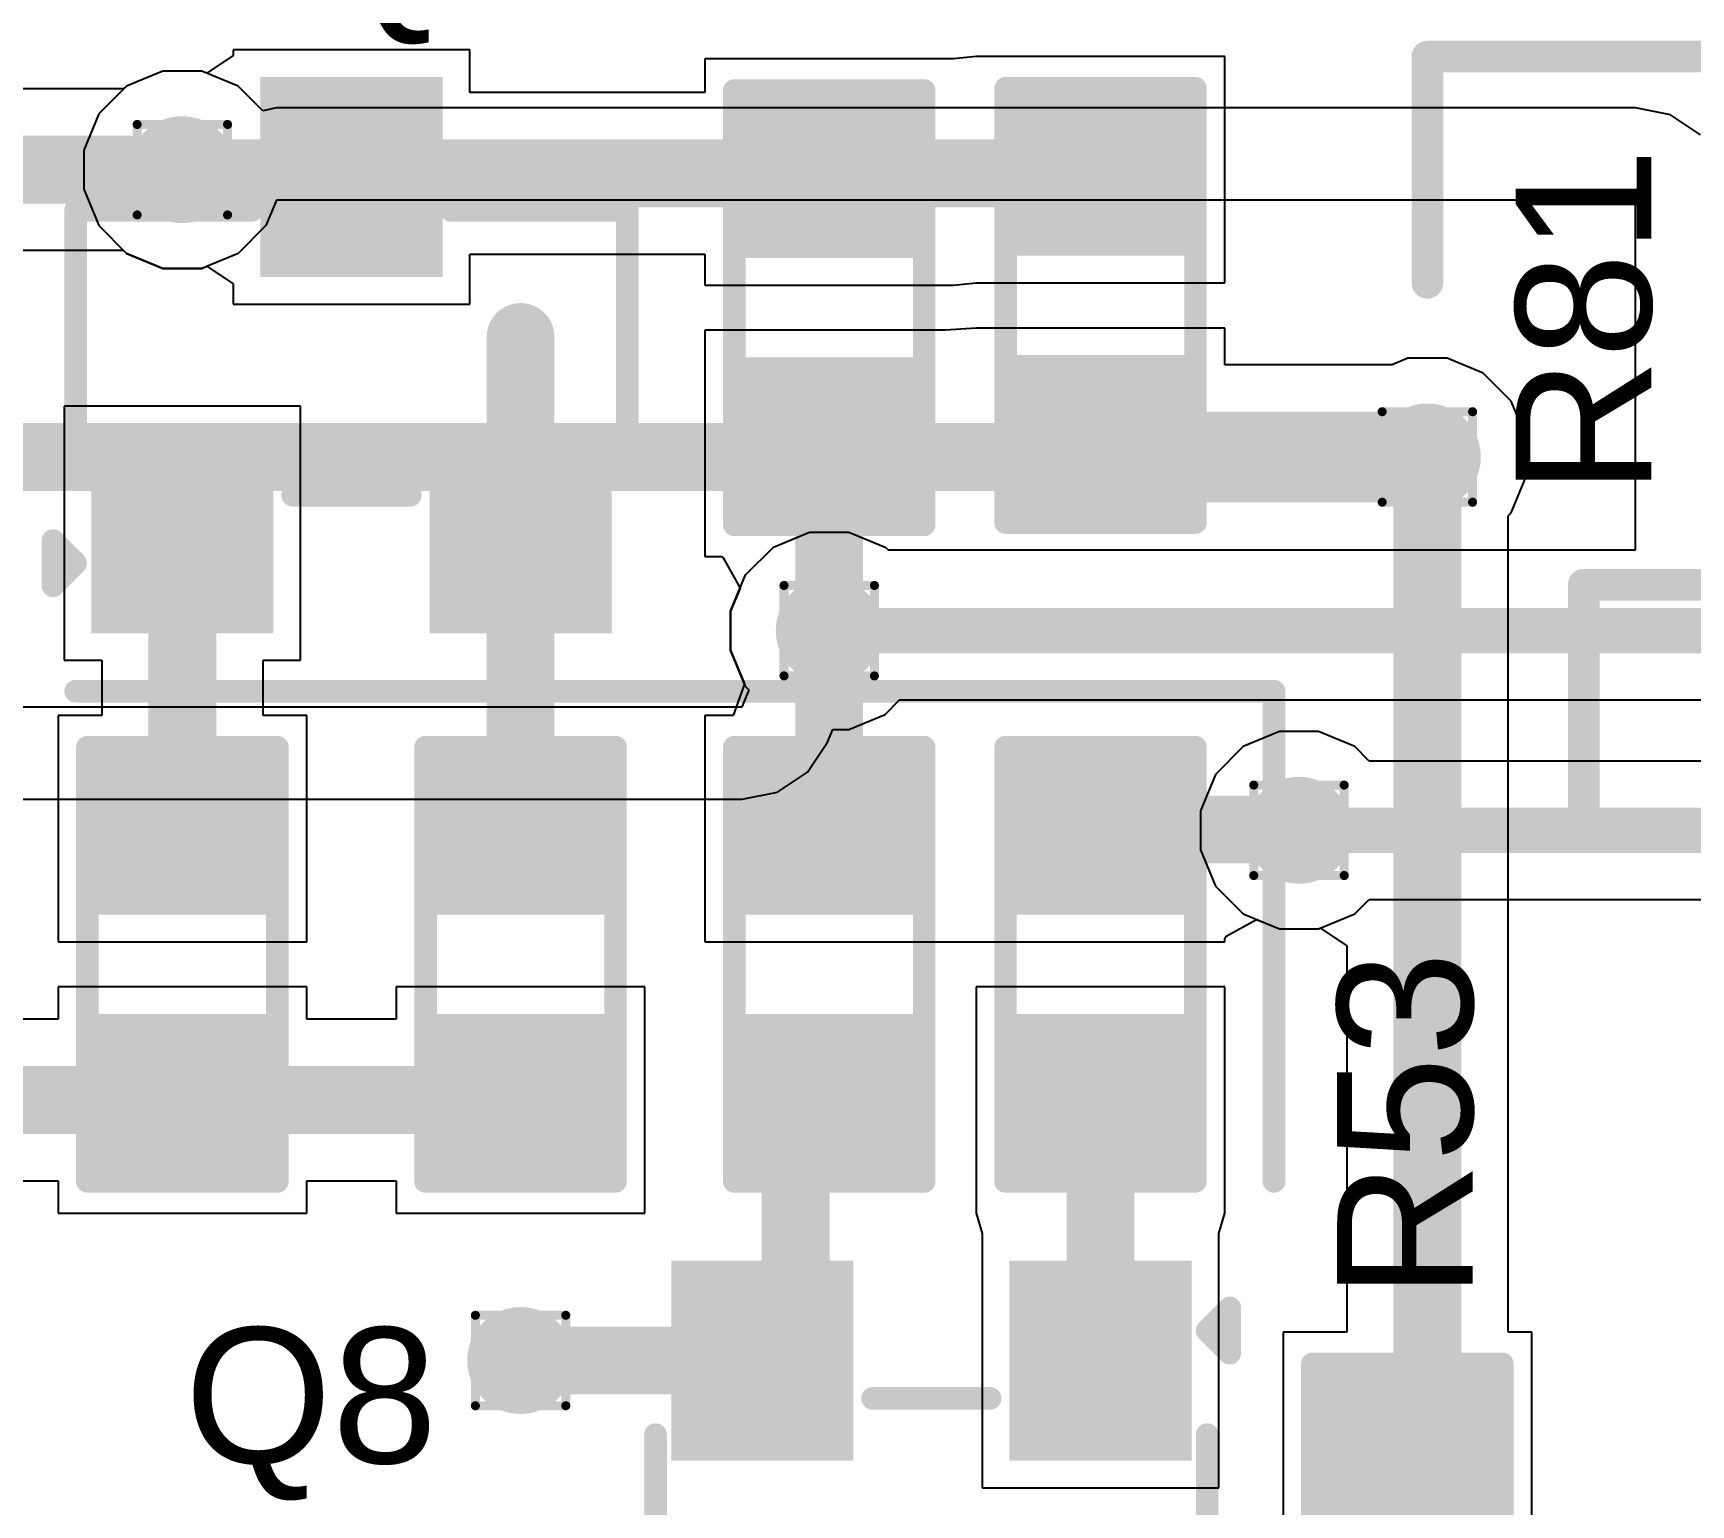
# Model space of a CAD drawing. Header units: inches. Extents: x -40 to 219, y 2 to 133.
# Drawn here: x 64.77 to 74.08, y 30.55 to 38.82 of the extents above; entities that cross this region are included whole.
import ezdxf

# ---------------------------------------------------------------- set-up
doc = ezdxf.new("R2010")
doc.units = ezdxf.units.IN
for name, color, linetype in [('Bottom Layer', 5, 'Continuous'), ('Drill Drawing', 1, 'Continuous'), ('Top Layer', 1, 'Continuous'), ('Top Overlay', 2, 'Continuous'), ('Top Paste', 8, 'Continuous'), ('Top Solder', 216, 'Continuous'), ('Via Holes', 16, 'Continuous')]:
    doc.layers.add(name, color=color, linetype=linetype)
doc.styles.add('Arial', font='', dxfattribs={"height": 0.2})
doc.styles.get('Arial').set_extended_font_data('Arial')

# ---------------------------------------------------------------- blocks, each defined once
blk = doc.blocks.new('R___0603_35')
at = {"layer": 'Top Layer'}
for points in [[(-0.381, 0.4445), (-0.381, -0.4445), (-1.143, -0.4445), (-1.143, 0.4445)], [(1.143, 0.4445), (1.143, -0.4445), (0.381, -0.4445), (0.381, 0.4445)]]:
    blk.add_hatch(color=1, dxfattribs=at).paths.add_polyline_path(points)
at = {"layer": 'Top Paste'}
for points in [[(-0.381, 0.4445), (-0.381, -0.4445), (-1.143, -0.4445), (-1.143, 0.4445)], [(1.143, 0.4445), (1.143, -0.4445), (0.381, -0.4445), (0.381, 0.4445)]]:
    blk.add_hatch(color=8, dxfattribs=at).paths.add_polyline_path(points)
at = {"layer": 'Top Solder'}
for points in [[(-0.2794, 0.5461), (-0.2794, -0.5461), (-1.2446, -0.5461), (-1.2446, 0.5461)], [(1.2446, 0.5461), (1.2446, -0.5461), (0.2794, -0.5461), (0.2794, 0.5461)]]:
    blk.add_hatch(color=216, dxfattribs=at).paths.add_polyline_path(points)
at = {"layer": 'Top Overlay', "const_width": 0.127}
for points in [[(1.2192, 0.5334), (-1.2192, 0.5334)], [(-1.2192, -0.5334), (-1.2192, 0.5334)], [(1.2192, -0.5334), (1.2192, 0.5334)], [(1.2192, -0.5334), (-1.2192, -0.5334)]]:
    blk.add_lwpolyline(points, dxfattribs=at)
at = {"layer": 'Top Overlay', "const_width": 0.0635}
for points in [[(-1.25095, 0.5334, 1), (-1.18745, 0.5334, 1)], [(-1.25095, 0.5334, 1), (-1.18745, 0.5334, 1)], [(1.18745, 0.5334, 1), (1.25095, 0.5334, 1)], [(1.18745, 0.5334, 1), (1.25095, 0.5334, 1)], [(-1.25095, -0.5334, 1), (-1.18745, -0.5334, 1)], [(-1.25095, -0.5334, 1), (-1.18745, -0.5334, 1)], [(1.18745, -0.5334, 1), (1.25095, -0.5334, 1)], [(1.18745, -0.5334, 1), (1.25095, -0.5334, 1)]]:
    blk.add_lwpolyline(points, format="xyb", close=True, dxfattribs=at)
blk = doc.blocks.new('R___0603_37')
at = {"layer": 'Top Layer'}
for points in [[(-0.381, 0.4445), (-0.381, -0.4445), (-1.143, -0.4445), (-1.143, 0.4445)], [(1.143, 0.4445), (1.143, -0.4445), (0.381, -0.4445), (0.381, 0.4445)]]:
    blk.add_hatch(color=1, dxfattribs=at).paths.add_polyline_path(points)
at = {"layer": 'Top Paste'}
for points in [[(-0.381, 0.4445), (-0.381, -0.4445), (-1.143, -0.4445), (-1.143, 0.4445)], [(1.143, 0.4445), (1.143, -0.4445), (0.381, -0.4445), (0.381, 0.4445)]]:
    blk.add_hatch(color=8, dxfattribs=at).paths.add_polyline_path(points)
at = {"layer": 'Top Solder'}
for points in [[(-0.2794, 0.5461), (-0.2794, -0.5461), (-1.2446, -0.5461), (-1.2446, 0.5461)], [(1.2446, 0.5461), (1.2446, -0.5461), (0.2794, -0.5461), (0.2794, 0.5461)]]:
    blk.add_hatch(color=216, dxfattribs=at).paths.add_polyline_path(points)
at = {"layer": 'Top Overlay', "const_width": 0.127}
for points in [[(-1.2192, 0.5334), (1.2192, 0.5334)], [(-1.2192, 0.5334), (-1.2192, -0.5334)], [(1.2192, 0.5334), (1.2192, -0.5334)], [(-1.2192, -0.5334), (1.2192, -0.5334)]]:
    blk.add_lwpolyline(points, dxfattribs=at)
at = {"layer": 'Top Overlay', "const_width": 0.0635}
for points in [[(-1.25095, 0.5334, 1), (-1.18745, 0.5334, 1)], [(-1.25095, 0.5334, 1), (-1.18745, 0.5334, 1)], [(1.18745, 0.5334, 1), (1.25095, 0.5334, 1)], [(1.18745, 0.5334, 1), (1.25095, 0.5334, 1)], [(-1.25095, -0.5334, 1), (-1.18745, -0.5334, 1)], [(-1.25095, -0.5334, 1), (-1.18745, -0.5334, 1)], [(1.18745, -0.5334, 1), (1.25095, -0.5334, 1)], [(1.18745, -0.5334, 1), (1.25095, -0.5334, 1)]]:
    blk.add_lwpolyline(points, format="xyb", close=True, dxfattribs=at)
blk = doc.blocks.new('R___0603_39')
at = {"layer": 'Top Layer'}
for points in [[(-0.381, 0.4445), (-0.381, -0.4445), (-1.143, -0.4445), (-1.143, 0.4445)], [(1.143, 0.4445), (1.143, -0.4445), (0.381, -0.4445), (0.381, 0.4445)]]:
    blk.add_hatch(color=1, dxfattribs=at).paths.add_polyline_path(points)
at = {"layer": 'Top Paste'}
for points in [[(-0.381, 0.4445), (-0.381, -0.4445), (-1.143, -0.4445), (-1.143, 0.4445)], [(1.143, 0.4445), (1.143, -0.4445), (0.381, -0.4445), (0.381, 0.4445)]]:
    blk.add_hatch(color=8, dxfattribs=at).paths.add_polyline_path(points)
at = {"layer": 'Top Solder'}
for points in [[(-0.2794, 0.5461), (-0.2794, -0.5461), (-1.2446, -0.5461), (-1.2446, 0.5461)], [(1.2446, 0.5461), (1.2446, -0.5461), (0.2794, -0.5461), (0.2794, 0.5461)]]:
    blk.add_hatch(color=216, dxfattribs=at).paths.add_polyline_path(points)
at = {"layer": 'Top Overlay', "const_width": 0.127}
for points in [[(-1.2192, 0.5334), (1.2192, 0.5334)], [(-1.2192, 0.5334), (-1.2192, -0.5334)], [(1.2192, 0.5334), (1.2192, -0.5334)], [(-1.2192, -0.5334), (1.2192, -0.5334)]]:
    blk.add_lwpolyline(points, dxfattribs=at)
at = {"layer": 'Top Overlay', "const_width": 0.0635}
for points in [[(-1.25095, 0.5334, 1), (-1.18745, 0.5334, 1)], [(-1.25095, 0.5334, 1), (-1.18745, 0.5334, 1)], [(1.18745, 0.5334, 1), (1.25095, 0.5334, 1)], [(1.18745, 0.5334, 1), (1.25095, 0.5334, 1)], [(-1.25095, -0.5334, 1), (-1.18745, -0.5334, 1)], [(-1.25095, -0.5334, 1), (-1.18745, -0.5334, 1)], [(1.18745, -0.5334, 1), (1.25095, -0.5334, 1)], [(1.18745, -0.5334, 1), (1.25095, -0.5334, 1)]]:
    blk.add_lwpolyline(points, format="xyb", close=True, dxfattribs=at)
blk = doc.blocks.new('R___0603_43')
at = {"layer": 'Top Layer'}
for points in [[(-0.381, 0.4445), (-0.381, -0.4445), (-1.143, -0.4445), (-1.143, 0.4445)], [(1.143, 0.4445), (1.143, -0.4445), (0.381, -0.4445), (0.381, 0.4445)]]:
    blk.add_hatch(color=1, dxfattribs=at).paths.add_polyline_path(points)
at = {"layer": 'Top Paste'}
for points in [[(-0.381, 0.4445), (-0.381, -0.4445), (-1.143, -0.4445), (-1.143, 0.4445)], [(1.143, 0.4445), (1.143, -0.4445), (0.381, -0.4445), (0.381, 0.4445)]]:
    blk.add_hatch(color=8, dxfattribs=at).paths.add_polyline_path(points)
at = {"layer": 'Top Solder'}
for points in [[(-0.2794, 0.5461), (-0.2794, -0.5461), (-1.2446, -0.5461), (-1.2446, 0.5461)], [(1.2446, 0.5461), (1.2446, -0.5461), (0.2794, -0.5461), (0.2794, 0.5461)]]:
    blk.add_hatch(color=216, dxfattribs=at).paths.add_polyline_path(points)
at = {"layer": 'Top Overlay', "const_width": 0.127}
for points in [[(1.2192, 0.5334), (-1.2192, 0.5334)], [(-1.2192, -0.5334), (-1.2192, 0.5334)], [(1.2192, -0.5334), (1.2192, 0.5334)], [(1.2192, -0.5334), (-1.2192, -0.5334)]]:
    blk.add_lwpolyline(points, dxfattribs=at)
at = {"layer": 'Top Overlay', "const_width": 0.0635}
for points in [[(-1.25095, 0.5334, 1), (-1.18745, 0.5334, 1)], [(-1.25095, 0.5334, 1), (-1.18745, 0.5334, 1)], [(1.18745, 0.5334, 1), (1.25095, 0.5334, 1)], [(1.18745, 0.5334, 1), (1.25095, 0.5334, 1)], [(-1.25095, -0.5334, 1), (-1.18745, -0.5334, 1)], [(-1.25095, -0.5334, 1), (-1.18745, -0.5334, 1)], [(1.18745, -0.5334, 1), (1.25095, -0.5334, 1)], [(1.18745, -0.5334, 1), (1.25095, -0.5334, 1)]]:
    blk.add_lwpolyline(points, format="xyb", close=True, dxfattribs=at)
blk = doc.blocks.new('R___0603_49')
at = {"layer": 'Top Layer'}
for points in [[(-0.381, 0.4445), (-0.381, -0.4445), (-1.143, -0.4445), (-1.143, 0.4445)], [(1.143, 0.4445), (1.143, -0.4445), (0.381, -0.4445), (0.381, 0.4445)]]:
    blk.add_hatch(color=1, dxfattribs=at).paths.add_polyline_path(points)
at = {"layer": 'Top Paste'}
for points in [[(-0.381, 0.4445), (-0.381, -0.4445), (-1.143, -0.4445), (-1.143, 0.4445)], [(1.143, 0.4445), (1.143, -0.4445), (0.381, -0.4445), (0.381, 0.4445)]]:
    blk.add_hatch(color=8, dxfattribs=at).paths.add_polyline_path(points)
at = {"layer": 'Top Solder'}
for points in [[(-0.2794, 0.5461), (-0.2794, -0.5461), (-1.2446, -0.5461), (-1.2446, 0.5461)], [(1.2446, 0.5461), (1.2446, -0.5461), (0.2794, -0.5461), (0.2794, 0.5461)]]:
    blk.add_hatch(color=216, dxfattribs=at).paths.add_polyline_path(points)
at = {"layer": 'Top Overlay', "const_width": 0.127}
for points in [[(1.2192, 0.5334), (-1.2192, 0.5334)], [(-1.2192, -0.5334), (-1.2192, 0.5334)], [(1.2192, -0.5334), (1.2192, 0.5334)], [(1.2192, -0.5334), (-1.2192, -0.5334)]]:
    blk.add_lwpolyline(points, dxfattribs=at)
at = {"layer": 'Top Overlay', "const_width": 0.0635}
for points in [[(-1.25095, 0.5334, 1), (-1.18745, 0.5334, 1)], [(-1.25095, 0.5334, 1), (-1.18745, 0.5334, 1)], [(1.18745, 0.5334, 1), (1.25095, 0.5334, 1)], [(1.18745, 0.5334, 1), (1.25095, 0.5334, 1)], [(-1.25095, -0.5334, 1), (-1.18745, -0.5334, 1)], [(-1.25095, -0.5334, 1), (-1.18745, -0.5334, 1)], [(1.18745, -0.5334, 1), (1.25095, -0.5334, 1)], [(1.18745, -0.5334, 1), (1.25095, -0.5334, 1)]]:
    blk.add_lwpolyline(points, format="xyb", close=True, dxfattribs=at)
blk = doc.blocks.new('R___0603_65')
at = {"layer": 'Top Layer'}
for points in [[(-0.381, 0.4445), (-0.381, -0.4445), (-1.143, -0.4445), (-1.143, 0.4445)], [(1.143, 0.4445), (1.143, -0.4445), (0.381, -0.4445), (0.381, 0.4445)]]:
    blk.add_hatch(color=1, dxfattribs=at).paths.add_polyline_path(points)
at = {"layer": 'Top Paste'}
for points in [[(-0.381, 0.4445), (-0.381, -0.4445), (-1.143, -0.4445), (-1.143, 0.4445)], [(1.143, 0.4445), (1.143, -0.4445), (0.381, -0.4445), (0.381, 0.4445)]]:
    blk.add_hatch(color=8, dxfattribs=at).paths.add_polyline_path(points)
at = {"layer": 'Top Solder'}
for points in [[(-0.2794, 0.5461), (-0.2794, -0.5461), (-1.2446, -0.5461), (-1.2446, 0.5461)], [(1.2446, 0.5461), (1.2446, -0.5461), (0.2794, -0.5461), (0.2794, 0.5461)]]:
    blk.add_hatch(color=216, dxfattribs=at).paths.add_polyline_path(points)
at = {"layer": 'Top Overlay', "const_width": 0.127}
for points in [[(1.2192, 0.5334), (-1.2192, 0.5334)], [(-1.2192, -0.5334), (-1.2192, 0.5334)], [(1.2192, -0.5334), (1.2192, 0.5334)], [(1.2192, -0.5334), (-1.2192, -0.5334)]]:
    blk.add_lwpolyline(points, dxfattribs=at)
at = {"layer": 'Top Overlay', "const_width": 0.0635}
for points in [[(-1.25095, 0.5334, 1), (-1.18745, 0.5334, 1)], [(-1.25095, 0.5334, 1), (-1.18745, 0.5334, 1)], [(1.18745, 0.5334, 1), (1.25095, 0.5334, 1)], [(1.18745, 0.5334, 1), (1.25095, 0.5334, 1)], [(-1.25095, -0.5334, 1), (-1.18745, -0.5334, 1)], [(-1.25095, -0.5334, 1), (-1.18745, -0.5334, 1)], [(1.18745, -0.5334, 1), (1.25095, -0.5334, 1)], [(1.18745, -0.5334, 1), (1.25095, -0.5334, 1)]]:
    blk.add_lwpolyline(points, format="xyb", close=True, dxfattribs=at)
blk = doc.blocks.new('R___0603_66')
at = {"layer": 'Top Layer'}
for points in [[(-0.381, 0.4445), (-0.381, -0.4445), (-1.143, -0.4445), (-1.143, 0.4445)], [(1.143, 0.4445), (1.143, -0.4445), (0.381, -0.4445), (0.381, 0.4445)]]:
    blk.add_hatch(color=1, dxfattribs=at).paths.add_polyline_path(points)
at = {"layer": 'Top Paste'}
for points in [[(-0.381, 0.4445), (-0.381, -0.4445), (-1.143, -0.4445), (-1.143, 0.4445)], [(1.143, 0.4445), (1.143, -0.4445), (0.381, -0.4445), (0.381, 0.4445)]]:
    blk.add_hatch(color=8, dxfattribs=at).paths.add_polyline_path(points)
at = {"layer": 'Top Solder'}
for points in [[(-0.2794, 0.5461), (-0.2794, -0.5461), (-1.2446, -0.5461), (-1.2446, 0.5461)], [(1.2446, 0.5461), (1.2446, -0.5461), (0.2794, -0.5461), (0.2794, 0.5461)]]:
    blk.add_hatch(color=216, dxfattribs=at).paths.add_polyline_path(points)
at = {"layer": 'Top Overlay', "const_width": 0.127}
for points in [[(-1.2192, 0.5334), (1.2192, 0.5334)], [(-1.2192, 0.5334), (-1.2192, -0.5334)], [(1.2192, 0.5334), (1.2192, -0.5334)], [(-1.2192, -0.5334), (1.2192, -0.5334)]]:
    blk.add_lwpolyline(points, dxfattribs=at)
at = {"layer": 'Top Overlay', "const_width": 0.0635}
for points in [[(-1.25095, 0.5334, 1), (-1.18745, 0.5334, 1)], [(-1.25095, 0.5334, 1), (-1.18745, 0.5334, 1)], [(1.18745, 0.5334, 1), (1.25095, 0.5334, 1)], [(1.18745, 0.5334, 1), (1.25095, 0.5334, 1)], [(-1.25095, -0.5334, 1), (-1.18745, -0.5334, 1)], [(-1.25095, -0.5334, 1), (-1.18745, -0.5334, 1)], [(1.18745, -0.5334, 1), (1.25095, -0.5334, 1)], [(1.18745, -0.5334, 1), (1.25095, -0.5334, 1)]]:
    blk.add_lwpolyline(points, format="xyb", close=True, dxfattribs=at)
blk = doc.blocks.new('SOT_23_118')
at = {"layer": 'Top Layer'}
for points in [[(-0.41, 1.46), (0.41, 1.46), (0.41, 0.54), (-0.41, 0.54)], [(-1.36, -0.54), (-0.54, -0.54), (-0.54, -1.46), (-1.36, -1.46)], [(0.54, -0.54), (1.36, -0.54), (1.36, -1.46), (0.54, -1.46)]]:
    blk.add_hatch(color=1, dxfattribs=at).paths.add_polyline_path(points)
at = {"layer": 'Top Paste'}
for points in [[(-0.41, 1.46), (0.41, 1.46), (0.41, 0.54), (-0.41, 0.54)], [(-1.36, -0.54), (-0.54, -0.54), (-0.54, -1.46), (-1.36, -1.46)], [(0.54, -0.54), (1.36, -0.54), (1.36, -1.46), (0.54, -1.46)]]:
    blk.add_hatch(color=8, dxfattribs=at).paths.add_polyline_path(points)
at = {"layer": 'Top Solder'}
for points in [[(-0.5116, 1.5616), (0.5116, 1.5616), (0.5116, 0.4384), (-0.5116, 0.4384)], [(-1.4616, -0.4384), (-0.4384, -0.4384), (-0.4384, -1.5616), (-1.4616, -1.5616)], [(0.4384, -0.4384), (1.4616, -0.4384), (1.4616, -1.5616), (0.4384, -1.5616)]]:
    blk.add_hatch(color=216, dxfattribs=at).paths.add_polyline_path(points)
at = {"layer": 'Top Overlay', "const_width": 0.127}
for points in [[(-1.5494, -0.5842), (-1.5494, 0.8128)], [(-1.5494, 0.8128), (-0.5588, 0.8128)], [(0.5588, 0.8128), (1.5494, 0.8128)], [(1.5494, -0.5842), (1.5494, 0.8128)], [(-0.3302, -0.7874), (0.3302, -0.7874)], [(-1.6764, -1.0414), (-1.5494, -1.1684)], [(-1.6764, -1.2954), (-1.6764, -1.0414)], [(-1.6764, -1.2954), (-1.5494, -1.1684)]]:
    blk.add_lwpolyline(points, dxfattribs=at)
at = {"layer": 'Top Overlay', "const_width": 0.0635}
for points in [[(-1.5812, 0.8128, 1), (-1.5176, 0.8128, 1)], [(-1.5812, 0.8128, 1), (-1.5176, 0.8128, 1)], [(-0.5905, 0.8128, 1), (-0.5271, 0.8128, 1)], [(0.5271, 0.8128, 1), (0.5905, 0.8128, 1)], [(1.5176, 0.8128, 1), (1.5812, 0.8128, 1)], [(1.5176, 0.8128, 1), (1.5812, 0.8128, 1)], [(-1.5812, -0.5842, 1), (-1.5176, -0.5842, 1)], [(1.5176, -0.5842, 1), (1.5812, -0.5842, 1)], [(-0.3619, -0.7874, 1), (-0.2984, -0.7874, 1)], [(0.2984, -0.7874, 1), (0.3619, -0.7874, 1)], [(-1.7082, -1.0414, 1), (-1.6446, -1.0414, 1)], [(-1.7082, -1.0414, 1), (-1.6446, -1.0414, 1)], [(-1.5812, -1.1684, 1), (-1.5176, -1.1684, 1)], [(-1.5812, -1.1684, 1), (-1.5176, -1.1684, 1)], [(-1.7082, -1.2954, 1), (-1.6446, -1.2954, 1)], [(-1.7082, -1.2954, 1), (-1.6446, -1.2954, 1)]]:
    blk.add_lwpolyline(points, format="xyb", close=True, dxfattribs=at)
blk = doc.blocks.new('SOT_23_128')
at = {"layer": 'Top Layer'}
for points in [[(-0.41, 1.46), (0.41, 1.46), (0.41, 0.54), (-0.41, 0.54)], [(-1.36, -0.54), (-0.54, -0.54), (-0.54, -1.46), (-1.36, -1.46)], [(0.54, -0.54), (1.36, -0.54), (1.36, -1.46), (0.54, -1.46)]]:
    blk.add_hatch(color=1, dxfattribs=at).paths.add_polyline_path(points)
at = {"layer": 'Top Paste'}
for points in [[(-0.41, 1.46), (0.41, 1.46), (0.41, 0.54), (-0.41, 0.54)], [(-1.36, -0.54), (-0.54, -0.54), (-0.54, -1.46), (-1.36, -1.46)], [(0.54, -0.54), (1.36, -0.54), (1.36, -1.46), (0.54, -1.46)]]:
    blk.add_hatch(color=8, dxfattribs=at).paths.add_polyline_path(points)
at = {"layer": 'Top Solder'}
for points in [[(-0.5116, 1.5616), (0.5116, 1.5616), (0.5116, 0.4384), (-0.5116, 0.4384)], [(-1.4616, -0.4384), (-0.4384, -0.4384), (-0.4384, -1.5616), (-1.4616, -1.5616)], [(0.4384, -0.4384), (1.4616, -0.4384), (1.4616, -1.5616), (0.4384, -1.5616)]]:
    blk.add_hatch(color=216, dxfattribs=at).paths.add_polyline_path(points)
at = {"layer": 'Top Overlay', "const_width": 0.127}
for points in [[(-1.5494, 0.8128), (-1.5494, -0.5842)], [(-0.5588, 0.8128), (-1.5494, 0.8128)], [(1.5494, 0.8128), (0.5588, 0.8128)], [(1.5494, -0.5842), (1.5494, 0.8128)], [(0.3302, -0.7874), (-0.3302, -0.7874)], [(-1.5494, -1.1684), (-1.6764, -1.0414)], [(-1.6764, -1.0414), (-1.6764, -1.2954)], [(-1.5494, -1.1684), (-1.6764, -1.2954)]]:
    blk.add_lwpolyline(points, dxfattribs=at)
at = {"layer": 'Top Overlay', "const_width": 0.0635}
for points in [[(-1.5812, 0.8128, 1), (-1.5176, 0.8128, 1)], [(-1.5812, 0.8128, 1), (-1.5176, 0.8128, 1)], [(-0.5905, 0.8128, 1), (-0.5271, 0.8128, 1)], [(0.5271, 0.8128, 1), (0.5905, 0.8128, 1)], [(1.5176, 0.8128, 1), (1.5812, 0.8128, 1)], [(1.5176, 0.8128, 1), (1.5812, 0.8128, 1)], [(-1.5812, -0.5842, 1), (-1.5177, -0.5842, 1)], [(1.5177, -0.5842, 1), (1.5812, -0.5842, 1)], [(-0.3619, -0.7874, 1), (-0.2984, -0.7874, 1)], [(0.2984, -0.7874, 1), (0.3619, -0.7874, 1)], [(-1.7082, -1.0414, 1), (-1.6446, -1.0414, 1)], [(-1.7082, -1.0414, 1), (-1.6446, -1.0414, 1)], [(-1.5812, -1.1684, 1), (-1.5176, -1.1684, 1)], [(-1.5812, -1.1684, 1), (-1.5176, -1.1684, 1)], [(-1.7082, -1.2954, 1), (-1.6446, -1.2954, 1)], [(-1.7082, -1.2954, 1), (-1.6446, -1.2954, 1)]]:
    blk.add_lwpolyline(points, format="xyb", close=True, dxfattribs=at)

msp = doc.modelspace()

# ---------------------------------------------------------------- hatches: boundary and pattern name
at = {"layer": 'Bottom Layer'}
h = msp.add_hatch(color=5, dxfattribs=at)
edge = h.paths.add_edge_path()
edge.add_arc((65.6111, 38.0497), 0.3, 0, 360)
h = msp.add_hatch(color=5, dxfattribs=at)
edge = h.paths.add_edge_path()
edge.add_arc((72.605, 36.4368), 0.3, 0, 360)
h = msp.add_hatch(color=5, dxfattribs=at)
edge = h.paths.add_edge_path()
edge.add_arc((69.2448, 35.4611), 0.3, 0, 360)
h = msp.add_hatch(color=5, dxfattribs=at)
edge = h.paths.add_edge_path()
edge.add_arc((71.8837, 34.3403), 0.3, 0, 360)
h = msp.add_hatch(color=5, dxfattribs=at)
edge = h.paths.add_edge_path()
edge.add_arc((67.5111, 31.363), 0.3, 0, 360)
at = {"layer": 'Top Layer'}
h = msp.add_hatch(color=1, dxfattribs=at)
edge = h.paths.add_edge_path()
edge.add_arc((65.6111, 38.0497), 0.3, 0, 360)
h = msp.add_hatch(color=1, dxfattribs=at)
edge = h.paths.add_edge_path()
edge.add_arc((72.605, 36.4368), 0.3, 0, 360)
h = msp.add_hatch(color=1, dxfattribs=at)
edge = h.paths.add_edge_path()
edge.add_arc((69.2448, 35.4611), 0.3, 0, 360)
h = msp.add_hatch(color=1, dxfattribs=at)
edge = h.paths.add_edge_path()
edge.add_arc((71.8837, 34.3403), 0.3, 0, 360)
h = msp.add_hatch(color=1, dxfattribs=at)
edge = h.paths.add_edge_path()
edge.add_arc((67.5111, 31.363), 0.3, 0, 360)
at = {"layer": 'Via Holes'}
h = msp.add_hatch(color=7, dxfattribs=at)
edge = h.paths.add_edge_path()
edge.add_arc((65.6111, 38.0497), 0.15, 0, 360)
h = msp.add_hatch(color=7, dxfattribs=at)
edge = h.paths.add_edge_path()
edge.add_arc((72.605, 36.4368), 0.15, 0, 360)
h = msp.add_hatch(color=7, dxfattribs=at)
edge = h.paths.add_edge_path()
edge.add_arc((69.2448, 35.4611), 0.15, 0, 360)
h = msp.add_hatch(color=7, dxfattribs=at)
edge = h.paths.add_edge_path()
edge.add_arc((71.8837, 34.3403), 0.15, 0, 360)
h = msp.add_hatch(color=7, dxfattribs=at)
edge = h.paths.add_edge_path()
edge.add_arc((67.5111, 31.363), 0.15, 0, 360)

# ---------------------------------------------------------------- linework, layer by layer
at = {"layer": 'Bottom Layer'}
for p, q in [((65.5009, 38.6037), (65.2973, 38.5194)), ((65.7213, 38.6037), (65.5009, 38.6037)), ((65.9249, 38.5194), (65.7213, 38.6037)), ((65.2809, 38.5029), (61.4766, 38.5029)), ((65.2973, 38.5194), (65.2809, 38.5029)), ((66.0632, 38.3811), (65.9249, 38.5194)), ((66.1398, 38.3963), (66.0632, 38.3811)), ((73.7732, 38.3963), (66.1398, 38.3963)), ((66.1398, 38.3963), (66.1398, 38.3963)), ((73.9714, 38.3569), (73.7732, 38.3963)), ((74.1395, 38.2446), (73.9714, 38.3569)), ((66.1398, 37.8784), (66.0808, 37.7359)), ((73.7732, 37.8784), (66.1398, 37.8784)), ((73.7732, 35.9143), (73.7732, 37.8784)), ((66.0808, 37.7359), (65.9249, 37.58)), ((65.2809, 37.5965), (61.8896, 37.5965)), ((65.2973, 37.58), (65.2809, 37.5965)), ((65.5009, 37.4957), (65.2973, 37.58)), ((65.9249, 37.58), (65.7213, 37.4957)), ((65.7213, 37.4957), (65.5009, 37.4957)), ((68.931, 35.9307), (69.1346, 36.0151)), ((69.1346, 36.0151), (69.355, 36.0151)), ((69.355, 36.0151), (69.5586, 35.9307)), ((68.7751, 35.7749), (68.931, 35.9307)), ((69.5586, 35.9307), (69.5751, 35.9143)), ((69.5751, 35.9143), (73.7732, 35.9143)), ((68.6908, 35.5713), (68.7751, 35.7749)), ((68.6908, 35.3509), (68.6908, 35.5713)), ((68.7751, 35.1473), (68.6908, 35.3509)), ((68.7561, 35.0336), (68.7949, 35.1275)), ((68.7949, 35.1275), (68.7751, 35.1473)), ((63.8769, 35.0336), (68.7561, 35.0336)), ((69.5586, 34.9914), (69.6398, 35.0726)), ((69.6398, 35.0726), (86.0274, 35.0726)), ((69.355, 34.9071), (69.5586, 34.9914)), ((69.1223, 34.6674), (69.2346, 34.8354)), ((69.2346, 34.8354), (69.2643, 34.9071)), ((69.2643, 34.9071), (69.355, 34.9071)), ((71.7735, 34.8943), (71.5699, 34.81)), ((71.9939, 34.8943), (71.7735, 34.8943)), ((72.1976, 34.81), (71.9939, 34.8943)), ((71.5699, 34.81), (71.4141, 34.6541)), ((72.2788, 34.7288), (72.1976, 34.81)), ((68.9543, 34.5551), (69.1223, 34.6673)), ((69.1223, 34.6673), (69.1223, 34.6674)), ((71.4141, 34.6541), (71.3297, 34.4505)), ((86.7417, 34.7288), (72.2788, 34.7288)), ((68.7561, 34.5156), (68.9543, 34.5551)), ((64.1297, 34.5156), (68.7561, 34.5156)), ((68.7561, 34.5156), (68.7561, 34.5156)), ((71.3297, 34.4505), (71.3297, 34.2301)), ((71.3297, 34.2301), (71.4141, 34.0265)), ((71.4141, 34.0265), (71.5699, 33.8706)), ((72.1976, 33.8706), (72.2788, 33.9518)), ((72.2788, 33.9518), (86.7417, 33.9518)), ((71.5699, 33.8706), (71.7735, 33.7863)), ((71.9939, 33.7863), (72.1976, 33.8706)), ((71.7735, 33.7863), (71.9939, 33.7863))]:
    msp.add_line(p, q, dxfattribs=at)
for points, const_width in [([(61.4766, 38.0497), (65.6111, 38.0497)], 0.381), ([(62.788, 36.4368), (72.351, 36.4368)], 0.381), ([(69.2448, 35.4611), (86.0274, 35.4611)], 0.254), ([(71.8837, 34.3403), (86.7417, 34.3403)], 0.254)]:
    msp.add_lwpolyline(points, dxfattribs=dict(at, const_width=const_width))
for points, const_width in [([(65.5159, 38.0497, 1), (65.7064, 38.0497, 1)], 0.1905), ([(72.2558, 36.4368, 1), (72.4463, 36.4368, 1)], 0.1905), ([(69.1813, 35.4611, 1), (69.3083, 35.4611, 1)], 0.127), ([(71.8202, 34.3403, 1), (71.9472, 34.3403, 1)], 0.127)]:
    msp.add_lwpolyline(points, format="xyb", close=True, dxfattribs=dict(at, const_width=const_width))
at = {"layer": 'Drill Drawing', "const_width": 0.0508}
for points in [[(65.3571, 38.3037), (65.8651, 38.3037)], [(65.3571, 37.7957), (65.3571, 38.3037)], [(65.8651, 37.7957), (65.8651, 38.3037)], [(65.3571, 37.7957), (65.8651, 37.7957)], [(72.351, 36.6908), (72.859, 36.6908)], [(72.351, 36.1828), (72.351, 36.6908)], [(72.859, 36.1828), (72.859, 36.6908)], [(72.351, 36.1828), (72.859, 36.1828)], [(68.9908, 35.7151), (69.4988, 35.7151)], [(68.9908, 35.2071), (68.9908, 35.7151)], [(69.4988, 35.2071), (69.4988, 35.7151)], [(68.9908, 35.2071), (69.4988, 35.2071)], [(71.6297, 34.5943), (72.1377, 34.5943)], [(71.6297, 34.0863), (71.6297, 34.5943)], [(72.1377, 34.0863), (72.1377, 34.5943)], [(71.6297, 34.0863), (72.1377, 34.0863)], [(67.2571, 31.617), (67.7651, 31.617)], [(67.2571, 31.109), (67.2571, 31.617)], [(67.7651, 31.109), (67.7651, 31.617)], [(67.2571, 31.109), (67.7651, 31.109)]]:
    msp.add_lwpolyline(points, dxfattribs=at)
at = {"layer": 'Drill Drawing', "const_width": 0.0254}
for points in [[(65.3444, 38.3037, 1), (65.3698, 38.3037, 1)], [(65.3444, 38.3037, 1), (65.3698, 38.3037, 1)], [(65.8524, 38.3037, 1), (65.8778, 38.3037, 1)], [(65.8524, 38.3037, 1), (65.8778, 38.3037, 1)], [(65.3444, 37.7957, 1), (65.3698, 37.7957, 1)], [(65.3444, 37.7957, 1), (65.3698, 37.7957, 1)], [(65.8524, 37.7957, 1), (65.8778, 37.7957, 1)], [(65.8524, 37.7957, 1), (65.8778, 37.7957, 1)], [(72.3383, 36.6908, 1), (72.3637, 36.6908, 1)], [(72.3383, 36.6908, 1), (72.3637, 36.6908, 1)], [(72.8463, 36.6908, 1), (72.8717, 36.6908, 1)], [(72.8463, 36.6908, 1), (72.8717, 36.6908, 1)], [(72.3383, 36.1828, 1), (72.3637, 36.1828, 1)], [(72.3383, 36.1828, 1), (72.3637, 36.1828, 1)], [(72.8463, 36.1828, 1), (72.8717, 36.1828, 1)], [(72.8463, 36.1828, 1), (72.8717, 36.1828, 1)], [(68.9781, 35.7151, 1), (69.0035, 35.7151, 1)], [(68.9781, 35.7151, 1), (69.0035, 35.7151, 1)], [(69.4861, 35.7151, 1), (69.5115, 35.7151, 1)], [(69.4861, 35.7151, 1), (69.5115, 35.7151, 1)], [(68.9781, 35.2071, 1), (69.0035, 35.2071, 1)], [(68.9781, 35.2071, 1), (69.0035, 35.2071, 1)], [(69.4861, 35.2071, 1), (69.5115, 35.2071, 1)], [(69.4861, 35.2071, 1), (69.5115, 35.2071, 1)], [(71.617, 34.5943, 1), (71.6424, 34.5943, 1)], [(71.617, 34.5943, 1), (71.6424, 34.5943, 1)], [(72.125, 34.5943, 1), (72.1504, 34.5943, 1)], [(72.125, 34.5943, 1), (72.1504, 34.5943, 1)], [(71.617, 34.0863, 1), (71.6424, 34.0863, 1)], [(71.617, 34.0863, 1), (71.6424, 34.0863, 1)], [(72.125, 34.0863, 1), (72.1504, 34.0863, 1)], [(72.125, 34.0863, 1), (72.1504, 34.0863, 1)], [(67.2444, 31.617, 1), (67.2698, 31.617, 1)], [(67.2444, 31.617, 1), (67.2698, 31.617, 1)], [(67.7524, 31.617, 1), (67.7778, 31.617, 1)], [(67.7524, 31.617, 1), (67.7778, 31.617, 1)], [(67.2444, 31.109, 1), (67.2698, 31.109, 1)], [(67.2444, 31.109, 1), (67.2698, 31.109, 1)], [(67.7524, 31.109, 1), (67.7778, 31.109, 1)], [(67.7524, 31.109, 1), (67.7778, 31.109, 1)]]:
    msp.add_lwpolyline(points, format="xyb", close=True, dxfattribs=at)
at = {"layer": 'Top Layer'}
for p, q in [((65.8971, 38.6909), (65.7493, 38.5921)), ((67.2251, 38.7228), (65.8971, 38.7228)), ((65.8971, 38.7228), (65.8971, 38.6909)), ((67.2251, 38.4824), (67.2251, 38.7228)), ((69.9433, 38.6718), (68.5463, 38.6718)), ((68.5463, 38.6718), (68.5463, 38.4824)), ((70.0705, 38.6847), (69.9433, 38.6718)), ((69.9433, 38.6718), (69.9433, 38.6718)), ((70.1158, 38.6847), (70.0705, 38.6847)), ((70.0705, 38.6847), (70.0705, 38.6847)), ((71.4675, 38.6847), (70.1158, 38.6847)), ((71.4675, 37.4147), (71.4675, 38.6847)), ((65.5009, 38.6037), (65.2973, 38.5194)), ((65.7213, 38.6037), (65.5009, 38.6037)), ((65.7493, 38.5921), (65.7213, 38.6037)), ((65.2973, 38.5194), (65.1415, 38.3635)), ((68.5463, 38.4824), (67.2251, 38.4824)), ((65.1415, 38.3635), (65.0571, 38.1599)), ((65.0571, 38.1599), (65.0571, 37.9395)), ((65.0571, 37.9395), (65.1415, 37.7359)), ((65.1415, 37.7359), (65.2973, 37.58)), ((65.2973, 37.58), (65.5009, 37.4957)), ((67.2251, 37.2948), (67.2251, 37.576)), ((67.2251, 37.576), (68.5463, 37.576)), ((68.5463, 37.576), (68.5463, 37.4018)), ((65.5009, 37.4957), (65.7213, 37.4957)), ((65.7213, 37.4957), (65.7493, 37.5073)), ((65.7493, 37.5073), (65.8971, 37.4085)), ((65.8971, 37.4085), (65.8971, 37.2948)), ((68.5463, 37.4018), (69.898, 37.4018)), ((69.898, 37.4018), (69.9433, 37.4018)), ((69.9433, 37.4018), (70.0705, 37.4147)), ((69.9433, 37.4018), (69.9433, 37.4018)), ((70.0705, 37.4147), (70.0705, 37.4147)), ((70.0705, 37.4147), (71.4675, 37.4147)), ((65.8971, 37.2948), (67.2251, 37.2948)), ((70.0705, 37.1607), (69.898, 37.1478)), ((70.1158, 37.1607), (70.0705, 37.1607)), ((71.4675, 37.1607), (70.1158, 37.1607)), ((71.4675, 36.9547), (71.4675, 37.1607)), ((69.898, 37.1478), (68.5463, 37.1478)), ((68.5463, 37.1478), (68.5463, 35.8778)), ((72.4948, 36.9908), (72.4078, 36.9547)), ((72.7152, 36.9908), (72.4948, 36.9908)), ((72.9188, 36.9064), (72.7152, 36.9908)), ((72.4078, 36.9547), (71.4675, 36.9547)), ((73.0747, 36.7506), (72.9188, 36.9064)), ((66.2751, 36.7228), (64.9471, 36.7228)), ((64.9471, 36.7228), (64.9471, 35.2948)), ((66.2751, 35.2948), (66.2751, 36.7228)), ((73.159, 36.547), (73.0747, 36.7506)), ((73.159, 36.3266), (73.159, 36.547)), ((73.0747, 36.123), (73.159, 36.3266)), ((73.0582, 36.1065), (73.0747, 36.123)), ((73.0582, 31.522), (73.0582, 36.1065)), ((68.5463, 35.8778), (68.64, 35.8778)), ((68.64, 35.8778), (68.6499, 35.8702)), ((68.6499, 35.8702), (68.7441, 35.7)), ((68.7441, 35.7), (68.6908, 35.5713)), ((68.6908, 35.5713), (68.6908, 35.3509)), ((64.9471, 35.2948), (65.1579, 35.2948)), ((65.1579, 35.2948), (65.1579, 34.9849)), ((66.0643, 34.9849), (66.0643, 35.2948)), ((66.0643, 35.2948), (66.2751, 35.2948)), ((68.6908, 35.3509), (68.7688, 35.1627)), ((68.7688, 35.1627), (68.7052, 34.9849)), ((65.1579, 34.9849), (64.9126, 34.9849)), ((64.9126, 34.9849), (64.9126, 33.7149)), ((66.3096, 34.9849), (66.0643, 34.9849)), ((66.3096, 33.7149), (66.3096, 34.9849)), ((68.7052, 34.9849), (68.5464, 34.9849)), ((68.5464, 34.9849), (68.5464, 33.7149)), ((71.4746, 33.7453), (71.6449, 33.8396)), ((71.6449, 33.8396), (71.7735, 33.7863)), ((64.9126, 33.7149), (66.3096, 33.7149)), ((68.5464, 33.7149), (69.8924, 33.7149)), ((69.8924, 33.7149), (69.9434, 33.7149)), ((69.9434, 33.7149), (70.1186, 33.7149)), ((70.1186, 33.7149), (71.4671, 33.7149)), ((71.4671, 33.7354), (71.4746, 33.7453)), ((71.4671, 33.7149), (71.4671, 33.7354)), ((71.7735, 33.7863), (71.9939, 33.7863)), ((71.9939, 33.7863), (72.004, 33.7905)), ((72.004, 33.7905), (72.1518, 33.6917)), ((72.1518, 33.6917), (72.1518, 31.522)), ((66.3096, 33.4609), (64.9126, 33.4609)), ((64.9126, 33.4609), (64.9126, 33.2791)), ((66.3096, 33.2791), (66.3096, 33.4609)), ((68.2095, 33.4609), (66.8125, 33.4609)), ((66.8125, 33.4609), (66.8125, 33.2791)), ((68.2095, 32.1909), (68.2095, 33.4609)), ((71.4671, 33.4609), (70.0701, 33.4609)), ((70.0701, 33.4609), (70.0701, 32.2405)), ((71.4671, 32.2405), (71.4671, 33.4609)), ((64.9126, 33.2791), (64.3707, 33.2791)), ((66.8125, 33.2791), (66.3096, 33.2791)), ((63.5964, 32.3727), (64.9126, 32.3727)), ((64.9126, 32.3727), (64.9126, 32.1909)), ((66.3096, 32.1909), (66.3096, 32.3727)), ((66.3096, 32.3727), (66.8125, 32.3727)), ((66.8125, 32.3727), (66.8125, 32.1909)), ((70.0701, 32.2405), (70.0701, 32.1909)), ((71.4671, 32.1909), (71.4671, 32.2405)), ((64.9126, 32.1909), (66.3096, 32.1909)), ((66.8125, 32.1909), (68.2095, 32.1909)), ((70.0701, 32.1909), (70.0701, 32.1909)), ((70.0701, 32.1909), (70.1046, 32.077)), ((71.4326, 32.077), (71.4671, 32.1909)), ((71.4671, 32.1909), (71.4671, 32.1909)), ((70.1046, 32.077), (70.1046, 32.077)), ((70.1046, 32.077), (70.1046, 30.649)), ((71.4326, 30.649), (71.4326, 32.077)), ((71.4326, 32.077), (71.4326, 32.077)), ((72.1518, 31.522), (71.7941, 31.522)), ((71.7941, 31.522), (71.7941, 30.252)), ((73.1911, 31.522), (73.0582, 31.522)), ((73.1911, 30.252), (73.1911, 31.522)), ((70.1046, 30.649), (71.4326, 30.649))]:
    msp.add_line(p, q, dxfattribs=at)
for points, const_width in [([(65.6111, 38.0497), (65.6316, 38.0292)], 0.381), ([(65.6316, 38.0292), (66.5407, 38.0292)], 0.381), ([(66.5407, 38.0292), (66.5611, 38.0088)], 0.381), ([(66.5816, 38.0292), (70.7485, 38.0292)], 0.381), ([(70.7485, 38.0292), (70.769, 38.0497)], 0.381), ([(67.5111, 36.0088), (67.5111, 37.1104)], 0.381), ([(69.2449, 36.5256), (69.245, 36.5257)], 0.381), ([(69.2449, 34.35), (69.2449, 36.5256)], 0.381), ([(70.769, 36.5257), (70.8579, 36.4368)], 0.381), ([(70.8579, 36.4368), (72.605, 36.4368)], 0.508), ([(72.605, 30.9596), (72.605, 36.4368)], 0.381), ([(65.6111, 34.3499), (65.6111, 36.0088)], 0.381), ([(67.5111, 34.3499), (67.5111, 36.0088)], 0.381), ([(69.2448, 34.3499), (69.2449, 34.35)], 0.381), ([(70.7686, 34.3499), (70.7734, 34.3451)], 0.381), ([(70.7734, 34.3451), (71.8789, 34.3451)], 0.381), ([(71.8789, 34.3451), (71.8837, 34.3403)], 0.381), ([(62.9325, 32.8259), (65.6111, 32.8259)], 0.381), ([(65.6111, 32.8259), (67.5111, 32.8259)], 0.381), ([(69.0567, 32.6378), (69.2448, 32.8259)], 0.381), ([(70.7686, 31.363), (70.7686, 32.8259)], 0.381), ([(69.0567, 31.4278), (69.0567, 32.6378)], 0.381), ([(67.5111, 31.363), (68.8686, 31.363)], 0.381), ([(72.351, 30.9596), (72.4236, 30.887)], 0.381)]:
    msp.add_lwpolyline(points, dxfattribs=dict(at, const_width=const_width))
for points, const_width in [([(65.5159, 38.0497, 1), (65.7064, 38.0497, 1)], 0.1905), ([(65.5363, 38.0292, 1), (65.7268, 38.0292, 1)], 0.1905), ([(65.5363, 38.0292, 1), (65.7268, 38.0292, 1)], 0.1905), ([(66.4454, 38.0292, 1), (66.6359, 38.0292, 1)], 0.1905), ([(66.4454, 38.0292, 1), (66.6359, 38.0292, 1)], 0.1905), ([(66.4659, 38.0088, 1), (66.6564, 38.0088, 1)], 0.1905), ([(66.4863, 38.0292, 1), (66.6768, 38.0292, 1)], 0.1905), ([(70.6533, 38.0292, 1), (70.8438, 38.0292, 1)], 0.1905), ([(70.6533, 38.0292, 1), (70.8438, 38.0292, 1)], 0.1905), ([(70.6737, 38.0497, 1), (70.8642, 38.0497, 1)], 0.1905), ([(67.4159, 37.1104, 1), (67.6064, 37.1104, 1)], 0.1905), ([(69.1496, 36.5256, 1), (69.3401, 36.5256, 1)], 0.1905), ([(69.1496, 36.5256, 1), (69.3401, 36.5256, 1)], 0.1905), ([(69.1497, 36.5257, 1), (69.3402, 36.5257, 1)], 0.1905), ([(70.6737, 36.5257, 1), (70.8642, 36.5257, 1)], 0.1905), ([(70.7309, 36.4368, 1), (70.9849, 36.4368, 1)], 0.254), ([(72.478, 36.4368, 1), (72.732, 36.4368, 1)], 0.254), ([(70.7626, 36.4368, 1), (70.9531, 36.4368, 1)], 0.1905), ([(72.5098, 36.4368, 1), (72.7003, 36.4368, 1)], 0.1905), ([(65.5159, 36.0088, 1), (65.7064, 36.0088, 1)], 0.1905), ([(67.4159, 36.0088, 1), (67.6064, 36.0088, 1)], 0.1905), ([(67.4159, 36.0088, 1), (67.6064, 36.0088, 1)], 0.1905), ([(65.5159, 34.3499, 1), (65.7064, 34.3499, 1)], 0.1905), ([(67.4159, 34.3499, 1), (67.6064, 34.3499, 1)], 0.1905), ([(69.1495, 34.3499, 1), (69.34, 34.3499, 1)], 0.1905), ([(69.1496, 34.35, 1), (69.3401, 34.35, 1)], 0.1905), ([(69.1496, 34.35, 1), (69.3401, 34.35, 1)], 0.1905), ([(70.6734, 34.3499, 1), (70.8639, 34.3499, 1)], 0.1905), ([(70.6782, 34.3451, 1), (70.8687, 34.3451, 1)], 0.1905), ([(70.6782, 34.3451, 1), (70.8687, 34.3451, 1)], 0.1905), ([(71.7837, 34.3451, 1), (71.9742, 34.3451, 1)], 0.1905), ([(71.7837, 34.3451, 1), (71.9742, 34.3451, 1)], 0.1905), ([(71.7885, 34.3403, 1), (71.979, 34.3403, 1)], 0.1905), ([(65.5159, 32.8259, 1), (65.7064, 32.8259, 1)], 0.1905), ([(65.5159, 32.8259, 1), (65.7064, 32.8259, 1)], 0.1905), ([(67.4159, 32.8259, 1), (67.6064, 32.8259, 1)], 0.1905), ([(69.1495, 32.8259, 1), (69.34, 32.8259, 1)], 0.1905), ([(70.6734, 32.8259, 1), (70.8639, 32.8259, 1)], 0.1905), ([(68.9615, 32.6378, 1), (69.152, 32.6378, 1)], 0.1905), ([(68.9615, 32.6378, 1), (69.152, 32.6378, 1)], 0.1905), ([(68.9615, 31.4278, 1), (69.152, 31.4278, 1)], 0.1905), ([(67.4159, 31.363, 1), (67.6064, 31.363, 1)], 0.1905), ([(68.7734, 31.363, 1), (68.9639, 31.363, 1)], 0.1905), ([(70.6734, 31.363, 1), (70.8639, 31.363, 1)], 0.1905), ([(72.2558, 30.9596, 1), (72.4463, 30.9596, 1)], 0.1905), ([(72.5098, 30.9596, 1), (72.7003, 30.9596, 1)], 0.1905), ([(72.3284, 30.887, 1), (72.5189, 30.887, 1)], 0.1905)]:
    msp.add_lwpolyline(points, format="xyb", close=True, dxfattribs=dict(at, const_width=const_width))
at = {"layer": 'Top Overlay'}
for points, const_width in [([(72.605, 37.4147), (72.605, 38.6847)], 0.1778), ([(72.605, 38.6847), (78.0113, 38.6847)], 0.1778), ([(73.4833, 34.3403), (73.4833, 35.7194)], 0.1778), ([(73.4833, 35.7194), (78.0113, 35.7194)], 0.1778), ([(73.4833, 34.3403), (73.4833, 35.7194)], 0.127), ([(65.0117, 35.1212), (71.7433, 35.1212)], 0.127), ([(71.7433, 32.3687), (71.7433, 35.1212)], 0.127), ([(71.8837, 34.3403), (73.4833, 34.3403)], 0.1778), ([(71.8837, 34.3403), (73.4833, 34.3403)], 0.127)]:
    msp.add_lwpolyline(points, dxfattribs=dict(at, const_width=const_width))
for points, const_width in [([(72.5606, 38.6847, 1), (72.6495, 38.6847, 1)], 0.0889), ([(72.5606, 38.6847, 1), (72.6495, 38.6847, 1)], 0.0889), ([(72.5606, 37.4147, 1), (72.6495, 37.4147, 1)], 0.0889), ([(73.4388, 35.7194, 1), (73.5277, 35.7194, 1)], 0.0889), ([(73.4388, 35.7194, 1), (73.5277, 35.7194, 1)], 0.0889), ([(73.4515, 35.7194, 1), (73.515, 35.7194, 1)], 0.0635), ([(64.98, 35.1212, 1), (65.0435, 35.1212, 1)], 0.0635), ([(71.7116, 35.1212, 1), (71.7751, 35.1212, 1)], 0.0635), ([(71.7116, 35.1212, 1), (71.7751, 35.1212, 1)], 0.0635), ([(71.8393, 34.3403, 1), (71.9282, 34.3403, 1)], 0.0889), ([(71.852, 34.3403, 1), (71.9155, 34.3403, 1)], 0.0635), ([(73.4388, 34.3403, 1), (73.5277, 34.3403, 1)], 0.0889), ([(73.4388, 34.3403, 1), (73.5277, 34.3403, 1)], 0.0889), ([(73.4515, 34.3403, 1), (73.515, 34.3403, 1)], 0.0635), ([(73.4515, 34.3403, 1), (73.515, 34.3403, 1)], 0.0635), ([(71.7116, 32.3687, 1), (71.7751, 32.3687, 1)], 0.0635)]:
    msp.add_lwpolyline(points, format="xyb", close=True, dxfattribs=dict(at, const_width=const_width))

# ---------------------------------------------------------------- block references
msp.add_blockref('SOT_23_118', (66.5611, 37.0088))
for name, p, rotation in [('R___0603_43', (69.2448, 37.2748), 270), ('R___0603_49', (70.769, 37.2877), 270), ('R___0603_37', (65.6111, 33.5879), 90), ('R___0603_35', (67.511, 33.5879), 270), ('R___0603_39', (69.2449, 33.5879), 90), ('R___0603_66', (70.7686, 33.5879), 90), ('SOT_23_128', (69.8186, 30.363), 180), ('R___0603_65', (72.4926, 30.125), 270)]:
    msp.add_blockref(name, p, dxfattribs=dict(rotation=rotation))

# ---------------------------------------------------------------- texts
at = {"layer": 'Top Overlay', "style": 'Arial'}
for s, p in [('Q18', (66.3099, 38.9629)), ('Q8', (65.6237, 30.7864))]:
    msp.add_text(s, height=0.762, dxfattribs=at).set_placement(p)
for s, p in [('R81', (73.8625, 36.221)), ('R53', (72.8601, 31.708))]:
    msp.add_text(s, height=0.762, rotation=90, dxfattribs=at).set_placement(p)

doc.saveas('drawing.dxf')
